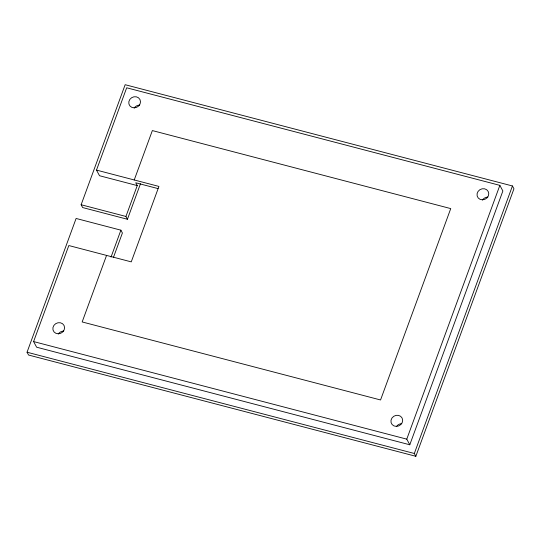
<?xml version="1.0" encoding="UTF-8"?>
<svg xmlns="http://www.w3.org/2000/svg" width="541" height="541" viewBox="0 0 541 541"><rect width="100%" height="100%" fill="white"/><g stroke="black" fill="none" stroke-linecap="round" stroke-linejoin="round"><path stroke-width="0.81" d="M140.484 183.71L127.439 219.267L82.645 207.555L81.136 204.741L125.16 84.707L512.442 185.969L513.95 188.782L415.84 456.293L28.558 355.031L27.05 352.218L76.105 218.463L120.9 230.175L122.408 232.988L113.448 257.421M33.603 341.574L68.822 245.546L131.253 261.871L158.926 186.422L96.494 170.097L126.682 87.784L499.857 185.36L502.873 190.987L409.787 444.776L36.619 347.2L33.603 341.574L406.771 439.15L409.787 444.776M106.563 255.413L82.164 321.949L380.553 399.968L450.741 208.596L152.352 130.577L134.236 179.964M111.033 257.083L120.9 230.175M127.439 219.267L125.931 216.454L137.252 185.59L135.744 182.777L158.046 188.606M406.771 439.15L499.857 185.36M415.84 456.293L414.325 453.48L512.442 185.969M137.252 185.59L99.51 175.724L96.494 170.097M81.136 204.741L125.931 216.454M27.05 352.218L414.325 453.48M482.565 199.9A5.998 5.451 -28.2 0 1 487.881 197.12M134.317 107.909A5.998 5.451 -28.2 0 1 139.625 105.13M58.401 333.871A5.998 5.451 -28.2 0 1 63.71 331.085M396.479 426.464A5.998 5.451 -28.2 0 1 401.794 423.684M482.403 199.832A5.998 5.451 -28.2 0 0 488.192 191.467A5.998 5.451 -28.2 0 0 478.041 191.46A5.998 5.451 -28.2 0 0 482.403 199.832M396.316 426.396A5.998 5.451 -28.2 0 0 402.105 418.037A5.998 5.451 -28.2 0 0 391.955 418.024A5.998 5.451 -28.2 0 0 396.316 426.396M58.239 333.797A5.998 5.451 -28.2 0 0 64.027 325.439A5.998 5.451 -28.2 0 0 53.877 325.425A5.998 5.451 -28.2 0 0 58.239 333.797M134.154 107.842A5.998 5.451 -28.2 0 0 139.943 99.483A5.998 5.451 -28.2 0 0 129.793 99.47A5.998 5.451 -28.2 0 0 134.154 107.842"/></g></svg>
